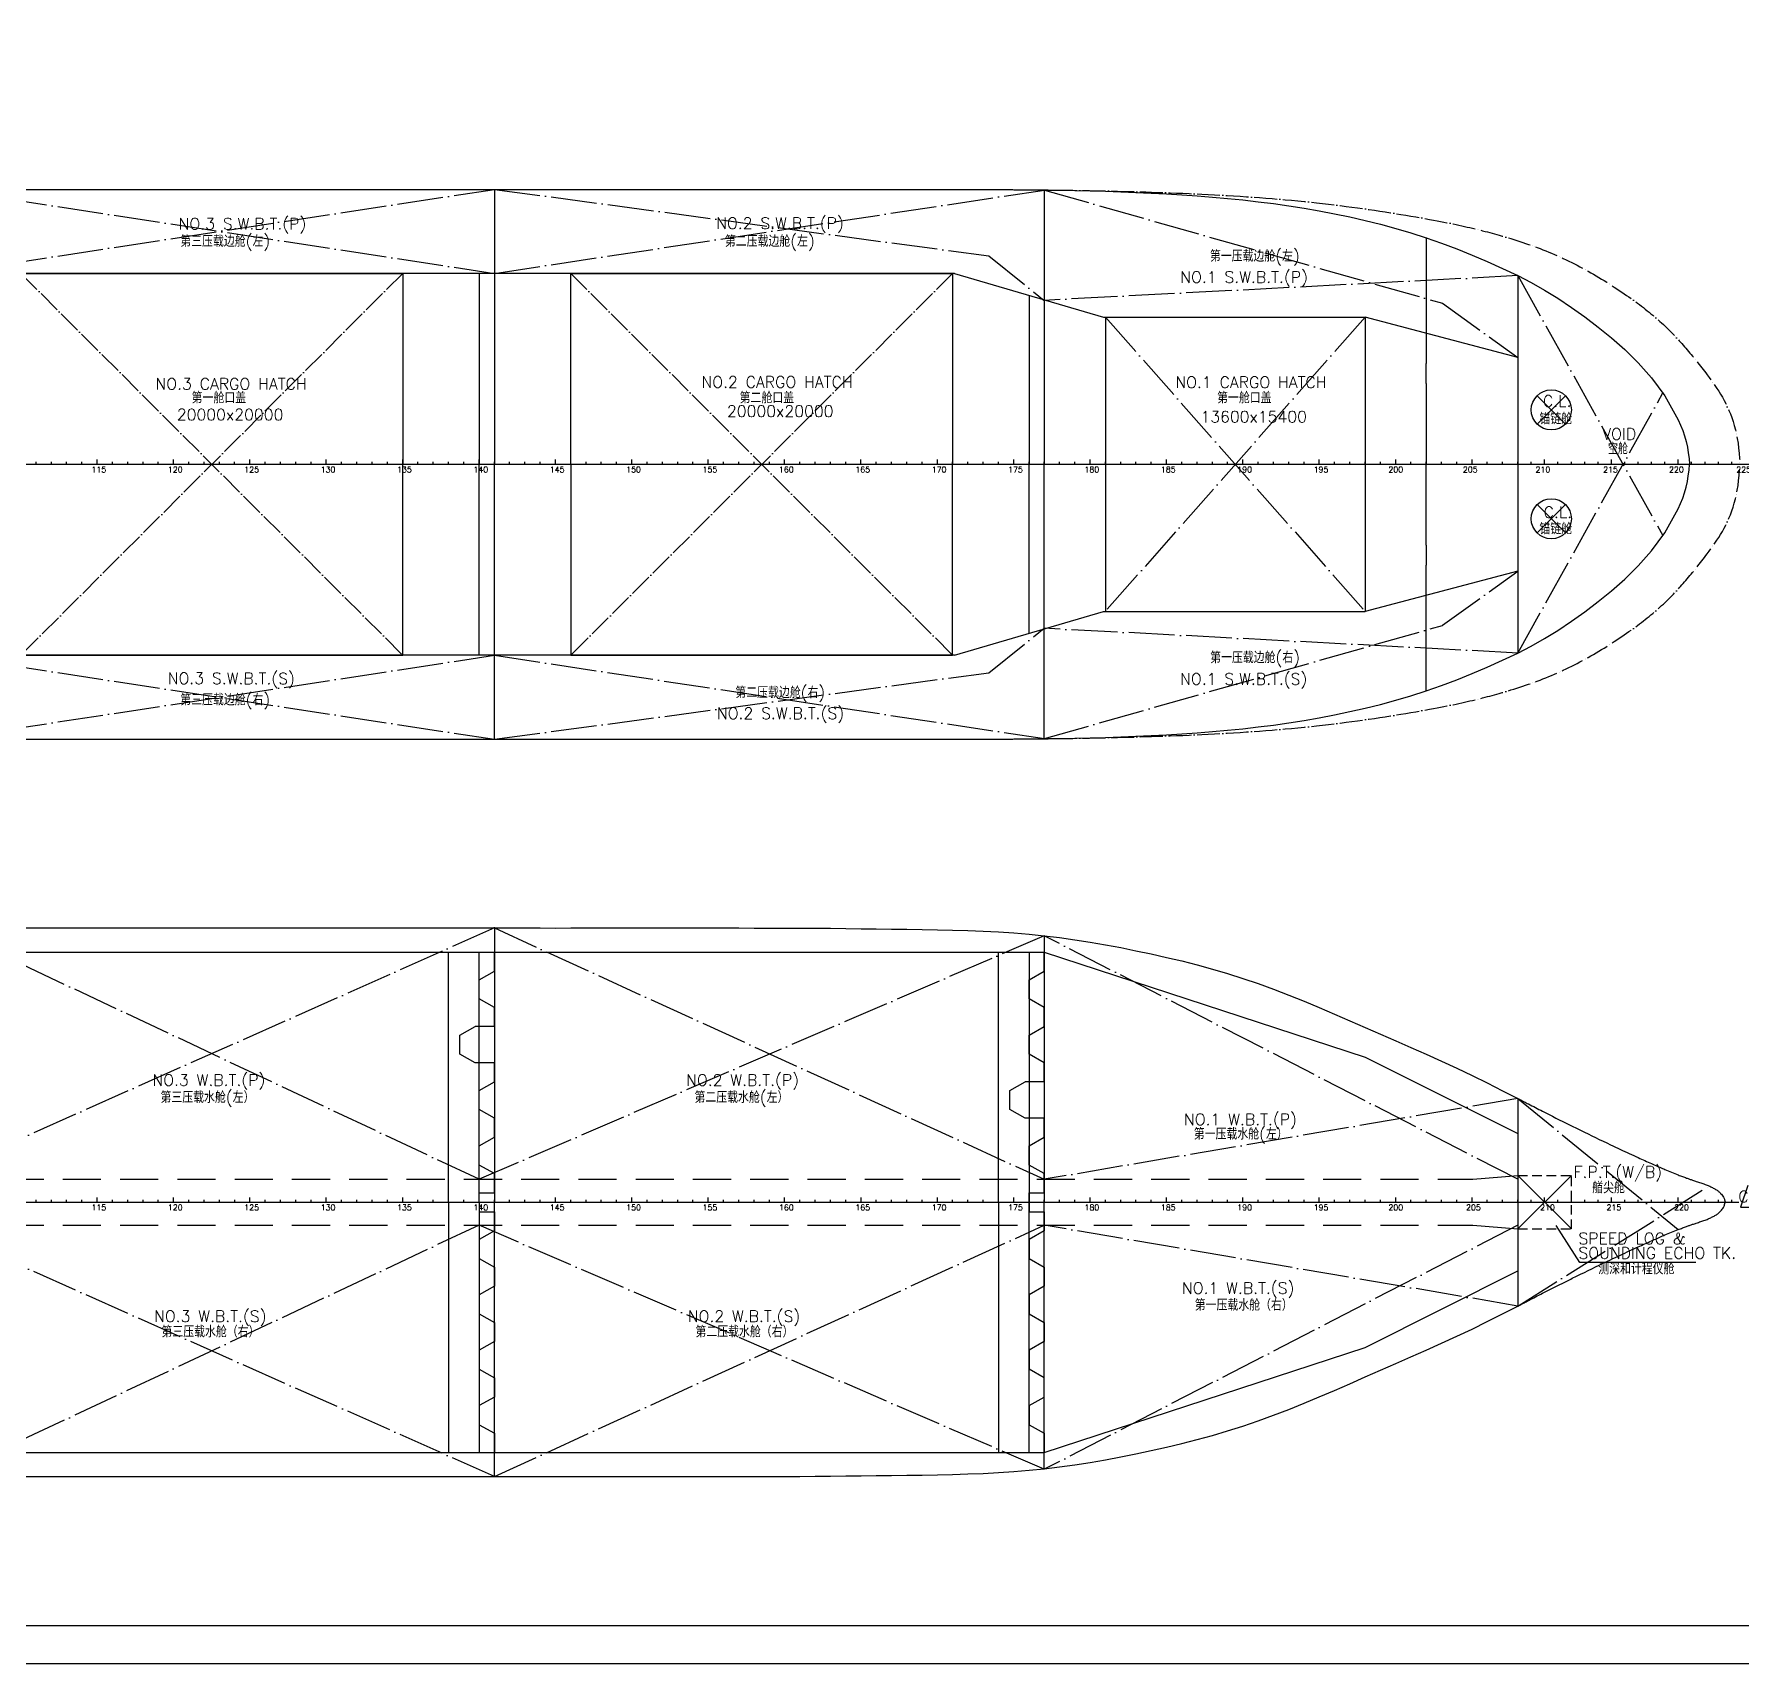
# Model space of a CAD drawing. Header units: millimetres. Extents: x 263396 to 554420, y 47344 to 219163.
# Drawn here: x 360736 to 450114, y 47344 to 132690 of the extents above; entities that cross this region are included whole.
import ezdxf

# ---------------------------------------------------------------- set-up
doc = ezdxf.new("R2010")
doc.units = ezdxf.units.MM
doc.header["$LTSCALE"] = 100
for name, pattern in [('ACAD_ISO02W100', [15, 12, -3]), ('ACAD_ISO04W100', [30, 24, -3, 0, -3]), ('ACAD_ISO10W100', [18, 12, -3, 0, -3]), ('DASHEDX2', [1.5, 1, -0.5])]:
    doc.linetypes.add(name, pattern=pattern)
doc.layers.add('112tank', color=6, linetype='ACAD_ISO10W100')
doc.styles.add('ROMANS', font='romans.shx', dxfattribs={"width": 0.75, "bigfont": 'hzdx.shx'})
doc.styles.get("Standard").update_dxf_attribs({"font": 'romand.shx', "width": 0.8, "bigfont": 'hzdx.shx'})

# ---------------------------------------------------------------- blocks, each defined once
blk = doc.blocks.new('nn')
at = {"color": 3, "linetype": 'ACAD_ISO02W100', "ltscale": 30}
for p, q in [((669987, -191942), (669987, -181942)), ((669987, -181942), (689987, -181942)), ((689987, -181942), (689987, -191942)), ((669987, -191942), (669987, -201942)), ((689987, -201942), (689987, -191942)), ((669987, -201942), (689987, -201942))]:
    blk.add_line(p, q, dxfattribs=at)
at = {"color": 1, "linetype": 'ACAD_ISO04W100', "ltscale": 0.5}
for p, q in [((669987, -181942), (689987, -201942)), ((689987, -181942), (669987, -201942))]:
    blk.add_line(p, q, dxfattribs=at)
blk = doc.blocks.new('biaochi')
at = {"color": 2, "linetype": 'Continuous'}
blk.add_line((369195, 176680), (550755, 176680), dxfattribs=at)
at = {"color": 2}
for p, q in [((460555, 176680), (460555, 176805)), ((461355, 176680), (461355, 176805)), ((462155, 176680), (462155, 176805)), ((462955, 176680), (462955, 176805)), ((463755, 176680), (463755, 176930)), ((463755, 176680), (463755, 176805)), ((464555, 176680), (464555, 176805)), ((465355, 176680), (465355, 176805)), ((466155, 176680), (466155, 176805)), ((466955, 176680), (466955, 176805)), ((467755, 176680), (467755, 176930)), ((467755, 176680), (467755, 176805)), ((468555, 176680), (468555, 176805)), ((469355, 176680), (469355, 176805)), ((470155, 176680), (470155, 176805)), ((470955, 176680), (470955, 176805)), ((471755, 176680), (471755, 176930)), ((471755, 176680), (471755, 176805)), ((472555, 176680), (472555, 176805)), ((473355, 176680), (473355, 176805)), ((474155, 176680), (474155, 176805)), ((474955, 176680), (474955, 176805)), ((475755, 176680), (475755, 176930)), ((475755, 176680), (475755, 176805)), ((476555, 176680), (476555, 176805)), ((477355, 176680), (477355, 176805)), ((478155, 176680), (478155, 176805)), ((478955, 176680), (478955, 176805)), ((479755, 176680), (479755, 176930)), ((479755, 176680), (479755, 176805)), ((480555, 176680), (480555, 176805)), ((481355, 176680), (481355, 176805)), ((482155, 176680), (482155, 176805)), ((482955, 176680), (482955, 176805)), ((483755, 176680), (483755, 176930)), ((483755, 176680), (483755, 176805)), ((484555, 176680), (484555, 176805)), ((485355, 176680), (485355, 176805)), ((486155, 176680), (486155, 176805)), ((486955, 176680), (486955, 176805)), ((487755, 176680), (487755, 176930)), ((487755, 176680), (487755, 176805)), ((488555, 176680), (488555, 176805)), ((489355, 176680), (489355, 176805)), ((490155, 176680), (490155, 176805)), ((490955, 176680), (490955, 176805)), ((491755, 176680), (491755, 176930)), ((491755, 176680), (491755, 176805)), ((492555, 176680), (492555, 176805)), ((493355, 176680), (493355, 176805)), ((494155, 176680), (494155, 176805)), ((494955, 176680), (494955, 176805)), ((495755, 176680), (495755, 176930)), ((495755, 176680), (495755, 176805)), ((496555, 176680), (496555, 176805)), ((497355, 176680), (497355, 176805)), ((498155, 176680), (498155, 176805)), ((498955, 176680), (498955, 176805)), ((499755, 176680), (499755, 176930)), ((499755, 176680), (499755, 176805)), ((500555, 176680), (500555, 176805)), ((501355, 176680), (501355, 176805)), ((502155, 176680), (502155, 176805)), ((502955, 176680), (502955, 176805)), ((503755, 176680), (503755, 176930)), ((503755, 176680), (503755, 176805)), ((504555, 176680), (504555, 176805)), ((505355, 176680), (505355, 176805)), ((506155, 176680), (506155, 176805)), ((506955, 176680), (506955, 176805)), ((507755, 176680), (507755, 176930)), ((507755, 176680), (507755, 176805)), ((508555, 176680), (508555, 176805)), ((509355, 176680), (509355, 176805)), ((510155, 176680), (510155, 176805)), ((510955, 176680), (510955, 176805)), ((511755, 176680), (511755, 176930)), ((511755, 176680), (511755, 176805)), ((512555, 176680), (512555, 176805)), ((513355, 176680), (513355, 176805)), ((514155, 176680), (514155, 176805)), ((514955, 176680), (514955, 176805)), ((515755, 176680), (515755, 176930)), ((515755, 176680), (515755, 176805)), ((516555, 176680), (516555, 176805)), ((517355, 176680), (517355, 176805)), ((518155, 176680), (518155, 176805)), ((518955, 176680), (518955, 176805)), ((519755, 176680), (519755, 176930)), ((519755, 176680), (519755, 176805)), ((520555, 176680), (520555, 176805)), ((521355, 176680), (521355, 176805)), ((522155, 176680), (522155, 176805)), ((522955, 176680), (522955, 176805)), ((523755, 176680), (523755, 176930)), ((523755, 176680), (523755, 176805)), ((524555, 176680), (524555, 176805)), ((525355, 176680), (525355, 176805)), ((526155, 176680), (526155, 176805)), ((526955, 176680), (526955, 176805)), ((527755, 176680), (527755, 176930)), ((527755, 176680), (527755, 176805)), ((528555, 176680), (528555, 176805)), ((529355, 176680), (529355, 176805)), ((530155, 176680), (530155, 176805)), ((530955, 176680), (530955, 176805)), ((531755, 176680), (531755, 176930)), ((532555, 176680), (532555, 176805)), ((533355, 176680), (533355, 176805)), ((534155, 176680), (534155, 176805)), ((534955, 176680), (534955, 176805)), ((535755, 176680), (535755, 176930)), ((536555, 176680), (536555, 176805)), ((537355, 176680), (537355, 176805)), ((538155, 176680), (538155, 176805)), ((538855, 176680), (538855, 176805)), ((539555, 176680), (539555, 176930)), ((540255, 176680), (540255, 176805)), ((540955, 176680), (540955, 176805)), ((541655, 176680), (541655, 176805)), ((542355, 176680), (542355, 176805)), ((543055, 176680), (543055, 176930)), ((543755, 176680), (543755, 176805)), ((544455, 176680), (544455, 176805)), ((545155, 176680), (545155, 176805)), ((545855, 176680), (545855, 176805)), ((546555, 176680), (546555, 176930)), ((547255, 176680), (547255, 176805)), ((547955, 176680), (547955, 176805)), ((548655, 176680), (548655, 176805)), ((549355, 176680), (549355, 176805))]:
    blk.add_line(p, q, dxfattribs=at)
for s, p in [('115', (463459, 176256)), ('120', (467459, 176256)), ('125', (471459, 176256)), ('130', (475459, 176256)), ('135', (479459, 176256)), ('140', (483459, 176256)), ('145', (487459, 176256)), ('150', (491459, 176256)), ('155', (495459, 176256)), ('160', (499459, 176256)), ('165', (503459, 176256)), ('170', (507459, 176256)), ('175', (511459, 176256)), ('180', (515459, 176256)), ('185', (519459, 176256)), ('190', (523459, 176256)), ('195', (527459, 176256)), ('200', (531376, 176256)), ('205', (535276, 176256)), ('210', (539080, 176256)), ('215', (542620, 176256)), ('220', (546071, 176256)), ('225', (549592, 176256))]:
    blk.add_text(s, height=300, dxfattribs=at).set_placement(p)
blk = doc.blocks.new('FDSA')
at = {"color": 2}
for p, q in [((2710210, 379769), (2709833, 378643)), ((2709833, 378643), (2710313, 378643))]:
    blk.add_line(p, q, dxfattribs=at)
blk.add_text('C', height=600, dxfattribs=at).set_placement((2709714, 378890))

msp = doc.modelspace()

# ---------------------------------------------------------------- linework, layer by layer
at = {"color": 8, "linetype": 'ACAD_ISO04W100'}
for p, q in [((356037.3, 120161.6), (384837.3, 124561.6)), ((356037.3, 124561.6), (384837.3, 120161.6)), ((384837.3, 124561.6), (410724.8, 121074.8)), ((384837.3, 120161.6), (413638.3, 124525.2)), ((413638.3, 124525.2), (434488.9, 118593.3)), ((410724.8, 121074.8), (413637.3, 118745.6)), ((438438.3, 120042.4), (413637.3, 118745.6)), ((438438.3, 120042.4), (446026.6, 106426.8)), ((434488.9, 118593.3), (438437.3, 115761.6)), ((416837.3, 117861.6), (430437.3, 102461.6)), ((430437.3, 117861.6), (416837.3, 102461.6)), ((438438.3, 100280.8), (446052.3, 113942.4)), ((434488.9, 101729.9), (438437.3, 104561.6)), ((410724.8, 99248.4), (413637.3, 101577.6)), ((438438.3, 100280.8), (413637.3, 101577.6)), ((413638.3, 95798), (434488.9, 101729.5)), ((356037.3, 95761.6), (384837.3, 100161.6)), ((356037.3, 100161.6), (384837.3, 95761.6)), ((384837.3, 100161.6), (413638.3, 95798)), ((384837.3, 95761.6), (410724.8, 99248.4)), ((384837.3, 85879.9), (355237.3, 72718.4)), ((384037.3, 72718.4), (356037.3, 85880.7)), ((384837.3, 85879.9), (413637.3, 72718.4)), ((413637.3, 85473.4), (384037.3, 72718.4)), ((438437.3, 72718.4), (413637.3, 85473.4)), ((438437.3, 76953.2), (413637.3, 72718.4)), ((438437.3, 76953.2), (446837.3, 70088.9)), ((438437.3, 66083.7), (448445.1, 72371.9)), ((384837.3, 57156.9), (355237.3, 70318.4)), ((384037.3, 70318.4), (356037.3, 57156.2)), ((413637.3, 57533.7), (384037.3, 70318.4)), ((384837.3, 57156.9), (413637.3, 70318.4)), ((438437.3, 70318.4), (413637.3, 57533.7)), ((438437.3, 66083.7), (413637.3, 70318.4))]:
    msp.add_line(p, q, dxfattribs=at)
at = {"color": 5, "ltscale": 20}
for p, q in [((384837.3, 124561.6), (384837.3, 110161.6)), ((413637.3, 124525.2), (413637.3, 110161.6)), ((408937.3, 120161.6), (302437.3, 120161.6)), ((384037.3, 120161.6), (384037.3, 110161.6)), ((408937.3, 120161.6), (416737.3, 117861.6)), ((438437.3, 120042.9), (438437.3, 100280.3)), ((412837.3, 118986.6), (412837.3, 110161.6)), ((438437.3, 115761.6), (430437.3, 117861.6)), ((384037.3, 100161.6), (384037.3, 110161.6)), ((384837.3, 95761.6), (384837.3, 110161.6)), ((412837.3, 101336.6), (412837.3, 110161.6)), ((413637.3, 95798), (413637.3, 110161.6)), ((438437.3, 104561.6), (430437.3, 102461.6)), ((408937.3, 100161.6), (302437.3, 100161.6))]:
    msp.add_line(p, q, dxfattribs=at)
at = {"color": 6}
for p, q in [((433637.3, 122031.3), (433637.3, 115441.9)), ((433637.3, 114395.7), (433637.3, 115441.9)), ((433637.3, 114395.7), (433637.3, 110161.6)), ((433637.3, 105927.5), (433637.3, 110161.6)), ((433637.3, 105927.5), (433637.3, 104881.3)), ((433637.3, 98291.9), (433637.3, 104881.3)), ((384837.3, 85879.9), (384837.3, 84618.4)), ((413637.3, 85473.4), (413637.3, 84618.4)), ((438437.3, 76953.2), (438437.3, 66083.7)), ((384837.3, 57180.9), (384837.3, 58480.9)), ((384837.3, 57156.9), (384837.3, 58418.4)), ((413637.3, 57533.7), (413637.3, 58418.4))]:
    msp.add_line(p, q, dxfattribs=at)
at = {"color": 5, "linetype": 'ACAD_ISO02W100', "ltscale": 20}
for p, q in [((416737.3, 117861.6), (430437.3, 117861.6)), ((408937.3, 100161.6), (416737.3, 102461.6)), ((416737.3, 102461.6), (430437.3, 102461.6)), ((436086, 72718.4), (438437.3, 72918.4)), ((436086, 70318.4), (438437.3, 70118.4))]:
    msp.add_line(p, q, dxfattribs=at)
at = {"color": 3, "linetype": 'ACAD_ISO02W100', "ltscale": 40}
for p, q in [((416837.3, 117861.6), (430437.3, 117861.6)), ((416837.3, 117861.6), (416837.3, 102461.6)), ((430437.3, 117861.6), (430437.3, 102461.6)), ((416837.3, 102461.6), (430437.3, 102461.6))]:
    msp.add_line(p, q, dxfattribs=at)
at = {"color": 1, "linetype": 'ACAD_ISO04W100', "ltscale": 35}
for p, q in [((439444.8, 113754.1), (440929.7, 112269.1)), ((440929.7, 113754.1), (439444.8, 112269.1)), ((439444.8, 108054.1), (440929.7, 106569.1)), ((440929.7, 108054.1), (439444.8, 106569.1))]:
    msp.add_line(p, q, dxfattribs=at)
at = {"color": 2}
for p, q in [((443337.3, 110161.6), (443337.3, 110411.6)), ((269477.3, 71518.4), (450004.9, 71518.4)), ((360837.3, 71518.4), (360837.3, 71643.4)), ((361637.3, 71518.4), (361637.3, 71643.4)), ((362437.3, 71518.4), (362437.3, 71643.4)), ((363237.3, 71518.4), (363237.3, 71643.4)), ((364037.3, 71518.4), (364037.3, 71768.4)), ((364037.3, 71518.4), (364037.3, 71643.4)), ((364837.3, 71518.4), (364837.3, 71643.4)), ((365637.3, 71518.4), (365637.3, 71643.4)), ((366437.3, 71518.4), (366437.3, 71643.4)), ((367237.3, 71518.4), (367237.3, 71643.4)), ((368037.3, 71518.4), (368037.3, 71768.4)), ((368037.3, 71518.4), (368037.3, 71643.4)), ((368837.3, 71518.4), (368837.3, 71643.4)), ((369637.3, 71518.4), (369637.3, 71643.4)), ((370437.3, 71518.4), (370437.3, 71643.4)), ((371237.3, 71518.4), (371237.3, 71643.4)), ((372037.3, 71518.4), (372037.3, 71768.4)), ((372037.3, 71518.4), (372037.3, 71643.4)), ((372837.3, 71518.4), (372837.3, 71643.4)), ((373637.3, 71518.4), (373637.3, 71643.4)), ((374437.3, 71518.4), (374437.3, 71643.4)), ((375237.3, 71518.4), (375237.3, 71643.4)), ((376037.3, 71518.4), (376037.3, 71768.4)), ((376037.3, 71518.4), (376037.3, 71643.4)), ((376837.3, 71518.4), (376837.3, 71643.4)), ((377637.3, 71518.4), (377637.3, 71643.4)), ((378437.3, 71518.4), (378437.3, 71643.4)), ((379237.3, 71518.4), (379237.3, 71643.4)), ((380037.3, 71518.4), (380037.3, 71768.4)), ((380037.3, 71518.4), (380037.3, 71643.4)), ((380837.3, 71518.4), (380837.3, 71643.4)), ((381637.3, 71518.4), (381637.3, 71643.4)), ((382437.3, 71518.4), (382437.3, 71643.4)), ((383237.3, 71518.4), (383237.3, 71643.4)), ((384037.3, 71518.4), (384037.3, 71768.4)), ((384037.3, 71580.9), (384037.3, 71705.9)), ((384037.3, 71518.4), (384037.3, 71643.4)), ((384837.3, 71518.4), (384837.3, 71643.4)), ((385637.3, 71518.4), (385637.3, 71643.4)), ((386437.3, 71518.4), (386437.3, 71643.4)), ((387237.3, 71518.4), (387237.3, 71643.4)), ((388037.3, 71518.4), (388037.3, 71768.4)), ((388037.3, 71518.4), (388037.3, 71643.4)), ((388837.3, 71518.4), (388837.3, 71643.4)), ((389637.3, 71518.4), (389637.3, 71643.4)), ((390437.3, 71518.4), (390437.3, 71643.4)), ((391237.3, 71518.4), (391237.3, 71643.4)), ((392037.3, 71518.4), (392037.3, 71768.4)), ((392037.3, 71518.4), (392037.3, 71643.4)), ((392837.3, 71518.4), (392837.3, 71643.4)), ((393637.3, 71518.4), (393637.3, 71643.4)), ((394437.3, 71518.4), (394437.3, 71643.4)), ((395237.3, 71518.4), (395237.3, 71643.4)), ((396037.3, 71518.4), (396037.3, 71768.4)), ((396037.3, 71518.4), (396037.3, 71643.4)), ((396837.3, 71518.4), (396837.3, 71643.4)), ((397637.3, 71518.4), (397637.3, 71643.4)), ((398437.3, 71518.4), (398437.3, 71643.4)), ((399237.3, 71518.4), (399237.3, 71643.4)), ((400037.3, 71518.4), (400037.3, 71768.4)), ((400037.3, 71518.4), (400037.3, 71643.4)), ((400837.3, 71518.4), (400837.3, 71643.4)), ((401637.3, 71518.4), (401637.3, 71643.4)), ((402437.3, 71518.4), (402437.3, 71643.4)), ((403237.3, 71518.4), (403237.3, 71643.4)), ((404037.3, 71518.4), (404037.3, 71768.4)), ((404037.3, 71518.4), (404037.3, 71643.4)), ((404837.3, 71518.4), (404837.3, 71643.4)), ((405637.3, 71518.4), (405637.3, 71643.4)), ((406437.3, 71518.4), (406437.3, 71643.4)), ((407237.3, 71518.4), (407237.3, 71643.4)), ((408037.3, 71518.4), (408037.3, 71768.4)), ((408037.3, 71518.4), (408037.3, 71643.4)), ((408837.3, 71518.4), (408837.3, 71643.4)), ((409637.3, 71518.4), (409637.3, 71643.4)), ((410437.3, 71518.4), (410437.3, 71643.4)), ((411237.3, 71518.4), (411237.3, 71643.4)), ((412037.3, 71518.4), (412037.3, 71768.4)), ((412037.3, 71518.4), (412037.3, 71643.4)), ((412837.3, 71580.9), (412837.3, 71705.9)), ((412837.3, 71518.4), (412837.3, 71643.4)), ((413637.3, 71518.4), (413637.3, 71643.4)), ((414437.3, 71518.4), (414437.3, 71643.4)), ((415237.3, 71518.4), (415237.3, 71643.4)), ((416037.3, 71518.4), (416037.3, 71768.4)), ((416037.3, 71518.4), (416037.3, 71643.4)), ((416837.3, 71518.4), (416837.3, 71643.4)), ((417637.3, 71518.4), (417637.3, 71643.4)), ((418437.3, 71518.4), (418437.3, 71643.4)), ((419237.3, 71518.4), (419237.3, 71643.4)), ((420037.3, 71518.4), (420037.3, 71768.4)), ((420037.3, 71518.4), (420037.3, 71643.4)), ((420837.3, 71518.4), (420837.3, 71643.4)), ((421637.3, 71518.4), (421637.3, 71643.4)), ((422437.3, 71518.4), (422437.3, 71643.4)), ((423237.3, 71518.4), (423237.3, 71643.4)), ((424037.3, 71518.4), (424037.3, 71768.4)), ((424037.3, 71518.4), (424037.3, 71643.4)), ((424837.3, 71518.4), (424837.3, 71643.4)), ((425637.3, 71518.4), (425637.3, 71643.4)), ((426437.3, 71518.4), (426437.3, 71643.4)), ((427237.3, 71518.4), (427237.3, 71643.4)), ((428037.3, 71518.4), (428037.3, 71768.4)), ((428037.3, 71518.4), (428037.3, 71643.4)), ((428837.3, 71518.4), (428837.3, 71643.4)), ((429637.3, 71518.4), (429637.3, 71643.4)), ((430437.3, 71518.4), (430437.3, 71643.4)), ((431237.3, 71518.4), (431237.3, 71643.4)), ((432037.3, 71518.4), (432037.3, 71768.4)), ((432837.3, 71518.4), (432837.3, 71643.4)), ((433637.3, 71518.4), (433637.3, 71643.4)), ((434437.3, 71518.4), (434437.3, 71643.4)), ((435237.3, 71518.4), (435237.3, 71643.4)), ((436037.3, 71518.4), (436037.3, 71768.4)), ((436837.3, 71518.4), (436837.3, 71643.4)), ((437637.3, 71518.4), (437637.3, 71643.4)), ((438437.3, 71518.4), (438437.3, 71643.4)), ((439137.3, 71518.4), (439137.3, 71643.4)), ((439837.3, 71518.4), (439837.3, 71768.4)), ((440537.3, 71518.4), (440537.3, 71643.4)), ((441237.3, 71518.4), (441237.3, 71643.4)), ((441937.3, 71518.4), (441937.3, 71643.4)), ((442637.3, 71518.4), (442637.3, 71643.4)), ((443337.3, 71518.4), (443337.3, 71768.4)), ((444037.3, 71518.4), (444037.3, 71643.4)), ((444737.3, 71518.4), (444737.3, 71643.4)), ((445437.3, 71518.4), (445437.3, 71643.4)), ((446137.3, 71518.4), (446137.3, 71643.4)), ((446837.3, 71518.4), (446837.3, 71768.4)), ((447537.3, 71518.4), (447537.3, 71643.4)), ((448237.3, 71518.4), (448237.3, 71643.4)), ((448937.3, 71518.4), (448937.3, 71643.4)), ((449637.3, 71518.4), (449637.3, 71643.4))]:
    msp.add_line(p, q, dxfattribs=at)
at = {"color": 1, "linetype": 'ACAD_ISO04W100', "ltscale": 100}
for p, q in [((384837.3, 85879.9), (384837.3, 85917.7)), ((384837.3, 57156.9), (384837.3, 57119.2))]:
    msp.add_line(p, q, dxfattribs=at)
at = {"color": 4}
for p, q in [((329637.3, 84618.4), (413637.3, 84618.4)), ((382437.3, 71518.4), (382437.3, 84618.4)), ((384037.3, 71518.4), (384037.3, 84618.4)), ((384837.3, 84618.4), (384837.3, 71518.4)), ((411237.3, 71518.4), (411237.3, 84618.4)), ((412837.3, 84618.4), (412837.3, 71518.4)), ((413637.3, 84618.4), (430437.3, 79118.4)), ((413637.3, 84618.4), (413637.3, 71518.4)), ((430437.9, 79118.4), (438437.3, 75118.4)), ((382437.3, 71518.4), (382437.3, 58418.4)), ((384037.3, 71518.4), (384037.3, 58418.4)), ((384837.3, 58418.4), (384837.3, 71518.4)), ((411237.3, 71518.4), (411237.3, 58418.4)), ((412837.3, 58418.4), (412837.3, 71518.4)), ((413637.3, 58418.4), (413637.3, 71518.4)), ((430437.9, 63918.4), (438437.3, 67918.4)), ((413637.3, 58418.4), (430437.3, 63918.4)), ((329637.3, 58418.4), (413637.3, 58418.4))]:
    msp.add_line(p, q, dxfattribs=at)
at = {"color": 6, "ltscale": 3}
for p, q in [((384837.3, 83618.4), (384837.3, 84618.4)), ((413637.3, 83618.4), (413637.3, 84618.4)), ((384037.3, 83168.4), (384837.3, 83618.4)), ((384037.3, 82168.4), (384037.3, 83168.4)), ((412837.3, 83168.4), (413637.3, 83618.4)), ((412837.3, 82168.4), (412837.3, 83168.4)), ((384837.3, 81718.4), (384037.3, 82168.4)), ((384837.3, 80718.4), (384837.3, 81718.4)), ((413637.3, 81718.4), (412837.3, 82168.4)), ((413637.3, 80718.4), (413637.3, 81718.4)), ((383037.3, 80268.4), (383837.3, 80718.4)), ((384837.3, 80718.4), (383837.3, 80718.4)), ((412837.3, 80268.4), (413637.3, 80718.4)), ((383037.3, 79268.4), (383037.3, 80268.4)), ((412837.3, 79268.4), (412837.3, 80268.4)), ((383837.3, 78818.4), (383037.3, 79268.4)), ((384837.3, 78818.4), (383837.3, 78818.4)), ((384837.3, 77818.4), (384837.3, 78818.4)), ((413637.3, 78818.4), (412837.3, 79268.4)), ((413637.3, 77818.4), (413637.3, 78818.4)), ((384037.3, 77368.4), (384837.3, 77818.4)), ((411837.3, 77368.4), (412637.3, 77818.4)), ((413637.3, 77818.4), (412637.3, 77818.4)), ((384037.3, 76368.4), (384037.3, 77368.4)), ((411837.3, 76368.4), (411837.3, 77368.4)), ((384837.3, 75918.4), (384037.3, 76368.4)), ((412637.3, 75918.4), (411837.3, 76368.4)), ((384837.3, 74918.4), (384837.3, 75918.4)), ((413637.3, 75918.4), (412637.3, 75918.4)), ((413637.3, 74918.4), (413637.3, 75918.4)), ((384037.3, 74468.4), (384837.3, 74918.4)), ((384037.3, 73468.4), (384037.3, 74468.4)), ((412837.3, 74468.4), (413637.3, 74918.4)), ((412837.3, 73468.4), (412837.3, 74468.4)), ((384837.3, 73018.4), (384037.3, 73468.4)), ((413637.3, 73018.4), (412837.3, 73468.4)), ((384837.3, 72018.4), (384837.3, 73018.4)), ((413637.3, 72018.4), (413637.3, 73018.4)), ((384037.3, 71518.4), (384037.3, 72018.4)), ((384037.3, 72018.4), (384837.3, 72018.4)), ((384037.3, 71518.4), (384037.3, 71018.4)), ((412837.3, 71518.4), (412837.3, 72018.4)), ((412837.3, 72018.4), (413637.3, 72018.4)), ((412837.3, 71518.4), (412837.3, 71018.4)), ((384037.3, 71018.4), (384837.3, 71018.4)), ((384837.3, 71018.4), (384837.3, 70018.4)), ((412837.3, 71018.4), (413637.3, 71018.4)), ((413637.3, 71018.4), (413637.3, 70018.4)), ((384837.3, 70018.4), (384037.3, 69568.4)), ((413637.3, 70018.4), (412837.3, 69568.4)), ((384037.3, 69568.4), (384037.3, 68568.4)), ((412837.3, 69568.4), (412837.3, 68568.4)), ((384037.3, 68568.4), (384837.3, 68118.4)), ((384837.3, 68118.4), (384837.3, 67118.4)), ((412837.3, 68568.4), (413637.3, 68118.4)), ((413637.3, 68118.4), (413637.3, 67118.4)), ((384837.3, 67118.4), (384037.3, 66668.4)), ((413637.3, 67118.4), (412837.3, 66668.4)), ((384037.3, 66668.4), (384037.3, 65668.4)), ((412837.3, 66668.4), (412837.3, 65668.4)), ((384037.3, 65668.4), (384837.3, 65218.4)), ((412837.3, 65668.4), (413637.3, 65218.4)), ((384837.3, 65218.4), (384837.3, 64218.4)), ((413637.3, 65218.4), (413637.3, 64218.4)), ((384837.3, 64218.4), (384037.3, 63768.4)), ((384037.3, 63768.4), (384037.3, 62768.4)), ((413637.3, 64218.4), (412837.3, 63768.4)), ((412837.3, 63768.4), (412837.3, 62768.4)), ((384037.3, 62768.4), (384837.3, 62318.4)), ((413637.3, 62318.4), (412837.3, 62768.4)), ((384837.3, 62318.4), (384837.3, 61318.4)), ((413637.3, 61318.4), (413637.3, 62318.4)), ((384837.3, 61318.4), (384037.3, 60868.4)), ((384037.3, 60868.4), (384037.3, 59868.4)), ((412837.3, 60868.4), (413637.3, 61318.4)), ((412837.3, 60868.4), (412837.3, 59868.4)), ((384037.3, 59868.4), (384837.3, 59418.4)), ((384837.3, 59418.4), (384837.3, 58418.4)), ((412837.3, 59868.4), (413637.3, 59418.4)), ((413637.3, 59418.4), (413637.3, 58418.4))]:
    msp.add_line(p, q, dxfattribs=at)
at = {"color": 5, "linetype": 'DASHEDX2', "ltscale": 20}
for p, q in [((299237.3, 72718.4), (436086, 72718.4)), ((299237.3, 70318.4), (436086, 70318.4))]:
    msp.add_line(p, q, dxfattribs=at)
at = {"color": 5, "linetype": 'DASHEDX2', "ltscale": 5}
for p, q in [((438437.3, 72918.4), (441237.3, 72918.4)), ((441237.3, 70118.4), (441237.3, 72918.4)), ((438437.3, 70118.4), (441237.3, 70118.4))]:
    msp.add_line(p, q, dxfattribs=at)
at = {"color": 9, "linetype": 'ACAD_ISO04W100', "ltscale": 50}
for p, q in [((438437.3, 72918.4), (441237.3, 70118.4)), ((438437.3, 70118.4), (441237.3, 72918.4))]:
    msp.add_line(p, q, dxfattribs=at)
at = {"color": 7}
for p, q in [((441674.9, 68370.9), (440443.4, 70306.1)), ((447759, 68370.9), (441674.9, 68370.9))]:
    msp.add_line(p, q, dxfattribs=at)
msp.add_lwpolyline([(263396.3, 166144.1), (554419.6, 166144.1), (554419.6, 47344.1), (263396.3, 47344.1)], close=True, dxfattribs=at)
at = {"color": 6}
msp.add_lwpolyline([(268396.3, 164144.1), (552419.6, 164144.1), (552419.6, 49344.1), (268396.3, 49344.1)], close=True, dxfattribs=at)
for points in [[(314437.3, 124561.6), (407237.3, 124560.6), (408037.3, 124560.6), (408837.3, 124558.6), (409637.3, 124556.6), (410437.3, 124552.6), (411237.3, 124548.6), (412037.3, 124542.2), (412837.3, 124534.6), (413637.3, 124525.2), (414437.3, 124513.2), (415237.3, 124498.8), (416037.3, 124479.4), (416837.3, 124459), (417637.3, 124431.2), (418437.3, 124401.4), (419237.3, 124364.2), (420037.3, 124323.6), (420837.3, 124274.6), (421637.3, 124219.4), (422437.3, 124158), (423237.3, 124084.2), (424037.3, 124006.4), (424837.3, 123914.8), (425637.3, 123815.6), (426437.3, 123701.8), (427237.3, 123575.4), (428037.3, 123436.2), (428837.3, 123281.6), (429637.3, 123114.2), (430437.3, 122930.8), (431237.3, 122733), (432037.3, 122519.6), (432837.3, 122285.6), (433637.3, 122031), (434437.3, 121751.4), (435237.3, 121447.2), (436037.3, 121118), (436837.3, 120779.8), (437637.3, 120422.2), (438437.3, 120042.4), (439137.3, 119682.8), (439837.3, 119284.4), (440537.3, 118855.4), (441237.3, 118380.4), (441937.3, 117879), (442637.3, 117344.4), (443337.3, 116783.2), (444037.3, 116172.6), (444737.3, 115485), (445437.3, 114689.2), (446137.3, 113745.8), (446837.3, 112497, -0.1003534), (447419.5, 110161.6)], [(314437.3, 95761.6), (407237.3, 95762.6), (408037.3, 95762.6), (408837.3, 95764.6), (409637.3, 95766.6), (410437.3, 95770.6), (411237.3, 95774.6), (412037.3, 95781), (412837.3, 95788.6), (413637.3, 95798), (414437.3, 95810), (415237.3, 95824.4), (416037.3, 95843.8), (416837.3, 95864.2), (417637.3, 95892), (418437.3, 95921.8), (419237.3, 95959), (420037.3, 95999.6), (420837.3, 96048.6), (421637.3, 96103.8), (422437.3, 96165.2), (423237.3, 96239), (424037.3, 96316.8), (424837.3, 96408.4), (425637.3, 96507.6), (426437.3, 96621.4), (427237.3, 96747.8), (428037.3, 96887), (428837.3, 97041.6), (429637.3, 97209), (430437.3, 97392.4), (431237.3, 97590.2), (432037.3, 97803.6), (432837.3, 98037.6), (433637.3, 98292.2), (434437.3, 98571.8), (435237.3, 98876), (436037.3, 99205.2), (436837.3, 99543.4), (437637.3, 99901), (438437.3, 100280.8), (439137.3, 100640.4), (439837.3, 101038.8), (440537.3, 101467.8), (441237.3, 101942.8), (441937.3, 102444.2), (442637.3, 102978.8), (443337.3, 103540), (444037.3, 104150.6), (444737.3, 104838.2), (445437.3, 105634), (446137.3, 106577.4), (446837.3, 107826.2, 0.1003534), (447419.5, 110161.6)], [(438437.3, 76953.2, -0.0000641), (438534.7, 76902.4, -0.0001438), (438760.9, 76784.6, 0.0003704), (438987.3, 76666.9, 0.001487), (439727, 76285.8, 0.002901), (441137.3, 75574.7, 0.0012422), (441722.3, 75285.8, 0.0034572), (443287.3, 74531.1, 0.001186), (443808.3, 74285.8, 0.0010757), (444271.9, 74070.1, 0.001209), (444737.3, 73856.2, 0.0009589), (445086.7, 73697.4, 0.0010683), (445437.3, 73539.8, 0.0012102), (445725.2, 73411.9, 0.002437), (446014.9, 73285.8, 0.0011181), (446137.3, 73233.5, 0.0032744), (446485.1, 73088.6, 0.004128), (446837.3, 72948, 0.0028017), (447051.8, 72865.7, 0.0035424), (447268.6, 72785.8, 0.0026787), (447427.3, 72729.5, 0.0025789), (447587.3, 72674.6, 0.0012879), (447684.4, 72642.1, 0.0003292), (447781.7, 72609.9, -0.0014675), (448014.7, 72532.2, -0.0072096), (448237.3, 72453.6, -0.0105432), (448445.1, 72371.9, -0.0188727), (448631, 72285.8, -0.0221395), (448793.6, 72193.6, -0.0314907), (448937.3, 72090.4, -0.0320769), (449051.5, 71984, -0.0609516), (449197.5, 71785.8, -0.0386161), (449263.6, 71643.8, -0.0251803), (449298, 71535.8, -0.0040138), (449302.4, 71518.4, -0.0246902)], [(438437.3, 66083.7, 0.0000641), (438534.7, 66134.5, 0.0001438), (438760.9, 66252.3, -0.0003704), (438987.3, 66370, -0.001487), (439727, 66751.1, -0.002901), (441137.3, 67462.2, -0.0012422), (441722.3, 67751.1, -0.0034572), (443287.3, 68505.8, -0.001186), (443808.3, 68751.1, -0.0010757), (444271.9, 68966.8, -0.001209), (444737.3, 69180.7, -0.0009589), (445086.7, 69339.5, -0.0010683), (445437.3, 69497.1, -0.0012102), (445725.2, 69625, -0.002437), (446014.9, 69751.1, -0.0011181), (446137.3, 69803.4, -0.0032744), (446485.1, 69948.3, -0.004128), (446837.3, 70088.9, -0.0028017), (447051.8, 70171.2, -0.0035424), (447268.6, 70251.1, -0.0026787), (447427.3, 70307.4, -0.0025789), (447587.3, 70362.3, -0.0012879), (447684.4, 70394.7, -0.0003292), (447781.7, 70427, 0.0014675), (448014.7, 70504.7, 0.0072096), (448237.3, 70583.3, 0.0105432), (448445.1, 70665, 0.0188727), (448631, 70751.1, 0.0221395), (448793.6, 70843.3, 0.0314907), (448937.3, 70946.5, 0.0320769), (449051.5, 71052.9, 0.0609516), (449197.5, 71251.1, 0.0386161), (449263.6, 71393.1, 0.0251803), (449298, 71501.1, 0.0040138), (449302.4, 71518.4, 0.0246902)]]:
    msp.add_lwpolyline(points, format="xyb", dxfattribs=at)
at = {"color": 1, "linetype": 'ACAD_ISO04W100', "ltscale": 0.5, "flags": 128}
for points in [[(408140.5, 124560.3), (408434.6, 124559.9), (408737.8, 124559.4), (408737.8, 124559.4), (409041, 124558.8), (409341.5, 124558.1), (409639.8, 124557.3), (409639.8, 124557.3), (409938.2, 124556.4), (410234.5, 124555.3), (410529.3, 124554.1), (410529.3, 124554.1), (410824.2, 124552.8), (411117.7, 124551.4), (411410.5, 124549.7), (411410.5, 124549.7), (411703.3, 124548), (411995.4, 124546), (412287.5, 124543.8), (412287.5, 124543.8), (412571.3, 124541.6), (412855, 124539.2), (413139.1, 124536.4), (413139.1, 124536.4), (413423.2, 124533.7), (413707.6, 124530.6), (413992.7, 124527.2), (413992.7, 124527.2), (414277.7, 124523.8), (414563.4, 124520), (414849.9, 124515.7), (414849.9, 124515.7), (415136.5, 124511.5), (415424.1, 124506.8), (415712.8, 124501.7), (415712.8, 124501.7), (416001.6, 124496.5), (416291.6, 124490.9), (416583.1, 124484.8), (416583.1, 124484.8), (416874.7, 124478.6), (417167.8, 124471.9), (417462.7, 124464.6), (417462.7, 124464.6), (417757.7, 124457.3), (418054.5, 124449.5), (418353.4, 124440.9), (418353.4, 124440.9), (418652.4, 124432.4), (418953.6, 124423.2), (419257.2, 124413.4), (419257.2, 124413.4), (419578.6, 124402.9), (419902.9, 124391.7), (420229.4, 124379.5), (420229.4, 124379.5), (420555.9, 124367.3), (420884.7, 124354.1), (421215.3, 124339.9), (421215.3, 124339.9), (421545.9, 124325.6), (421878.3, 124310.1), (422212, 124293.4), (422212, 124293.4), (422545.7, 124276.7), (422880.7, 124258.7), (423216.6, 124239.1), (423216.6, 124239.1), (423552.5, 124219.6), (423889.1, 124198.6), (424226.1, 124176), (424226.1, 124176), (424563.2, 124153.3), (424900.5, 124129), (425237.7, 124102.9), (425237.7, 124102.9), (425574.9, 124076.7), (425912, 124048.7), (426248.4, 124018.8), (426248.4, 124018.8), (426584.8, 123988.8), (426920.6, 123956.8), (427255.3, 123922.7), (427255.3, 123922.7), (427571.4, 123890.4), (427886.5, 123856.2), (428199.3, 123820.4), (428199.3, 123820.4), (428512.2, 123784.6), (428822.8, 123747.2), (429130, 123708.5), (429130, 123708.5), (429437.3, 123669.8), (429741, 123629.9), (430040.2, 123589), (430040.2, 123589), (430339.3, 123548.2), (430633.7, 123506.4), (430922.3, 123464), (430922.3, 123464), (431210.9, 123421.7), (431493.6, 123378.7), (431769.3, 123335.6), (431769.3, 123335.6), (432044.9, 123292.4), (432313.4, 123248.9), (432573.6, 123205.6), (432573.6, 123205.6), (432833.9, 123162.3), (433085.8, 123119.1), (433328.1, 123076.3), (433328.1, 123076.3), (433570.5, 123033.5), (433803.4, 122991.1), (434025.5, 122949.6), (434025.5, 122949.6), (434208.4, 122915.3), (434384, 122881.6), (434553.2, 122848.3), (434553.2, 122848.3), (434722.4, 122815), (434885.1, 122782.1), (435042.3, 122749.5), (435042.3, 122749.5), (435199.5, 122716.8), (435351.1, 122684.4), (435497.9, 122652.1), (435497.9, 122652.1), (435644.8, 122619.9), (435787, 122587.7), (435925.3, 122555.6), (435925.3, 122555.6), (436063.6, 122523.4), (436198.1, 122491.3), (436329.5, 122459), (436329.5, 122459), (436460.9, 122426.7), (436589.4, 122394.3), (436715.7, 122361.5), (436715.7, 122361.5), (436842, 122328.8), (436966.1, 122295.8), (437089, 122262.4), (437089, 122262.4), (437211.9, 122229), (437333.5, 122195.2), (437454.6, 122160.9), (437454.6, 122160.9), (437610.4, 122116.7), (437765.5, 122071.6), (437919.9, 122025.4), (437919.9, 122025.4), (438074.4, 121979.2), (438228.2, 121931.8), (438381.6, 121883.1), (438381.6, 121883.1), (438535, 121834.3), (438687.9, 121784.2), (438840.4, 121732.4), (438840.4, 121732.4), (438992.9, 121680.7), (439145.1, 121627.3), (439297, 121572), (439297, 121572), (439448.8, 121516.7), (439600.5, 121459.6), (439751.9, 121400.3), (439751.9, 121400.3), (439903.4, 121341), (440054.7, 121279.6), (440206, 121215.8), (440206, 121215.8), (440357.2, 121152.1), (440508.5, 121085.9), (440659.8, 121017.2), (440659.8, 121017.2), (440811.1, 120948.5), (440962.5, 120877.1), (441114, 120802.9), (441114, 120802.9), (441257.1, 120732.8), (441400.4, 120660.2), (441543.5, 120585.4), (441543.5, 120585.4), (441686.5, 120510.7), (441829.3, 120433.8), (441971.4, 120355.1), (441971.4, 120355.1), (442113.5, 120276.5), (442255, 120196.1), (442395.3, 120114.4), (442395.3, 120114.4), (442535.6, 120032.7), (442674.9, 119949.7), (442812.6, 119865.7), (442812.6, 119865.7), (442950.4, 119781.8), (443086.6, 119696.9), (443220.9, 119611.5), (443220.9, 119611.5), (443355.2, 119526.1), (443487.6, 119440.2), (443617.6, 119354.2), (443617.6, 119354.2), (443747.7, 119268.1), (443875.4, 119182), (444000.3, 119096.2), (444000.3, 119096.2), (444125.2, 119010.3), (444247.4, 118924.8), (444366.3, 118840), (444366.3, 118840), (444478.3, 118760.1), (444587.5, 118680.9), (444694.1, 118601.9), (444694.1, 118601.9), (444800.8, 118523), (444905, 118444.3), (445006.9, 118365.6), (445006.9, 118365.6), (445108.9, 118286.8), (445208.7, 118208), (445306.7, 118128.8), (445306.7, 118128.8), (445404.6, 118049.5), (445500.7, 117969.9), (445595.2, 117889.5), (445595.2, 117889.5), (445689.7, 117809), (445782.7, 117727.9), (445874.5, 117645.6), (445874.5, 117645.6), (445966.3, 117563.3), (446056.8, 117479.8), (446146.5, 117395), (446146.5, 117395), (446236.1, 117310.1), (446324.8, 117223.8), (446413, 117135.6), (446413, 117135.6), (446501.1, 117047.5), (446588.7, 116957.5), (446676, 116865.4), (446676, 116865.4), (446746.9, 116790.6), (446817.7, 116714.4), (446888.2, 116636.8), (446888.2, 116636.8), (446958.8, 116559.2), (447029.2, 116480.4), (447099.4, 116400.3), (447099.4, 116400.3), (447169.6, 116320.3), (447239.6, 116239), (447309.4, 116156.7), (447309.4, 116156.7), (447379.3, 116074.3), (447448.9, 115990.9), (447518.3, 115906.5), (447518.3, 115906.5), (447587.8, 115822.1), (447657, 115736.8), (447726.1, 115650.6), (447726.1, 115650.6), (447795.1, 115564.4), (447864, 115477.3), (447932.6, 115389.5), (447932.6, 115389.5), (448001.3, 115301.7), (448069.7, 115213.2), (448138, 115124), (448138, 115124), (448206.2, 115034.8), (448274.2, 114945), (448342.1, 114854.7), (448342.1, 114854.7), (448446.8, 114715.2), (448551, 114574.6), (448653.4, 114430.5), (448653.4, 114430.5), (448755.8, 114286.4), (448856.2, 114138.9), (448953.5, 113985.8), (448953.5, 113985.8), (449050.8, 113832.8), (449144.8, 113674.2), (449234.2, 113507.9), (449234.2, 113507.9), (449323.6, 113341.5), (449408.5, 113167.4), (449487.3, 112983.5), (449487.3, 112983.5), (449566.2, 112799.5), (449639.1, 112605.6), (449704.6, 112399.7), (449704.6, 112399.7), (449770.2, 112193.7), (449828.4, 111975.7), (449878, 111743.4), (449878, 111743.4), (449927.5, 111511.2), (449968.4, 111264.7), (449999.2, 111001.7), (449999.2, 111001.7), (450030, 110738.8), (450050.7, 110459.5), (450060, 110161.6)], [(408140.5, 95762.9), (408434.6, 95763.3), (408737.8, 95763.8), (408737.8, 95763.8), (409041, 95764.4), (409341.5, 95765.1), (409639.8, 95765.9), (409639.8, 95765.9), (409938.2, 95766.8), (410234.5, 95767.9), (410529.3, 95769.1), (410529.3, 95769.1), (410824.2, 95770.4), (411117.7, 95771.8), (411410.5, 95773.5), (411410.5, 95773.5), (411703.3, 95775.2), (411995.4, 95777.2), (412287.5, 95779.4), (412287.5, 95779.4), (412571.3, 95781.6), (412855, 95784), (413139.1, 95786.8), (413139.1, 95786.8), (413423.2, 95789.5), (413707.6, 95792.6), (413992.7, 95796), (413992.7, 95796), (414277.7, 95799.4), (414563.4, 95803.2), (414849.9, 95807.5), (414849.9, 95807.5), (415136.5, 95811.7), (415424.1, 95816.4), (415712.8, 95821.5), (415712.8, 95821.5), (416001.6, 95826.6), (416291.6, 95832.3), (416583.1, 95838.4), (416583.1, 95838.4), (416874.7, 95844.6), (417167.8, 95851.3), (417462.7, 95858.6), (417462.7, 95858.6), (417757.7, 95865.9), (418054.5, 95873.7), (418353.4, 95882.3), (418353.4, 95882.3), (418652.4, 95890.8), (418953.6, 95900), (419257.2, 95909.8), (419257.2, 95909.8), (419578.6, 95920.3), (419902.9, 95931.5), (420229.4, 95943.7), (420229.4, 95943.7), (420555.9, 95955.9), (420884.7, 95969.1), (421215.3, 95983.3), (421215.3, 95983.3), (421545.9, 95997.6), (421878.3, 96013), (422212, 96029.8), (422212, 96029.8), (422545.7, 96046.5), (422880.7, 96064.5), (423216.6, 96084.1), (423216.6, 96084.1), (423552.5, 96103.6), (423889.1, 96124.6), (424226.1, 96147.2), (424226.1, 96147.2), (424563.2, 96169.9), (424900.5, 96194.2), (425237.7, 96220.3), (425237.7, 96220.3), (425574.9, 96246.5), (425912, 96274.4), (426248.4, 96304.4), (426248.4, 96304.4), (426584.8, 96334.4), (426920.6, 96366.4), (427255.3, 96400.5), (427255.3, 96400.5), (427571.4, 96432.8), (427886.5, 96467), (428199.3, 96502.8), (428199.3, 96502.8), (428512.2, 96538.6), (428822.8, 96576), (429130, 96614.7), (429130, 96614.7), (429437.3, 96653.4), (429741, 96693.3), (430040.2, 96734.2), (430040.2, 96734.2), (430339.3, 96775), (430633.7, 96816.8), (430922.3, 96859.2), (430922.3, 96859.2), (431210.9, 96901.5), (431493.6, 96944.5), (431769.3, 96987.6), (431769.3, 96987.6), (432044.9, 97030.8), (432313.4, 97074.2), (432573.6, 97117.6), (432573.6, 97117.6), (432833.9, 97160.9), (433085.8, 97204.1), (433328.1, 97246.9), (433328.1, 97246.9), (433570.5, 97289.7), (433803.4, 97332), (434025.5, 97373.6), (434025.5, 97373.6), (434208.4, 97407.8), (434384, 97441.5), (434553.2, 97474.9), (434553.2, 97474.9), (434722.4, 97508.2), (434885.1, 97541.1), (435042.3, 97573.7), (435042.3, 97573.7), (435199.5, 97606.4), (435351.1, 97638.8), (435497.9, 97671), (435497.9, 97671), (435644.8, 97703.3), (435787, 97735.5), (435925.3, 97767.6), (435925.3, 97767.6), (436063.6, 97799.7), (436198.1, 97831.9), (436329.5, 97864.2), (436329.5, 97864.2), (436460.9, 97896.5), (436589.4, 97928.9), (436715.7, 97961.7), (436715.7, 97961.7), (436842, 97994.4), (436966.1, 98027.4), (437089, 98060.8), (437089, 98060.8), (437211.9, 98094.2), (437333.5, 98128), (437454.6, 98162.3), (437454.6, 98162.3), (437610.4, 98206.5), (437765.5, 98251.6), (437919.9, 98297.8), (437919.9, 98297.8), (438074.4, 98344), (438228.2, 98391.4), (438381.6, 98440.1), (438381.6, 98440.1), (438535, 98488.9), (438687.9, 98539), (438840.4, 98590.8), (438840.4, 98590.8), (438992.9, 98642.5), (439145.1, 98695.9), (439297, 98751.2), (439297, 98751.2), (439448.8, 98806.5), (439600.5, 98863.6), (439751.9, 98922.9), (439751.9, 98922.9), (439903.4, 98982.2), (440054.7, 99043.6), (440206, 99107.3), (440206, 99107.3), (440357.2, 99171.1), (440508.5, 99237.2), (440659.8, 99306), (440659.8, 99306), (440811.1, 99374.7), (440962.5, 99446.1), (441114, 99520.3), (441114, 99520.3), (441257.1, 99590.4), (441400.4, 99663), (441543.5, 99737.8), (441543.5, 99737.8), (441686.5, 99812.5), (441829.3, 99889.4), (441971.4, 99968.1), (441971.4, 99968.1), (442113.5, 100046.7), (442255, 100127.1), (442395.3, 100208.8), (442395.3, 100208.8), (442535.6, 100290.5), (442674.9, 100373.5), (442812.6, 100457.5), (442812.6, 100457.5), (442950.4, 100541.4), (443086.6, 100626.3), (443220.9, 100711.7), (443220.9, 100711.7), (443355.2, 100797.1), (443487.6, 100883), (443617.6, 100969), (443617.6, 100969), (443747.7, 101055.1), (443875.4, 101141.2), (444000.3, 101227), (444000.3, 101227), (444125.2, 101312.8), (444247.4, 101398.4), (444366.3, 101483.2), (444366.3, 101483.2), (444478.3, 101563.1), (444587.5, 101642.3), (444694.1, 101721.2), (444694.1, 101721.2), (444800.8, 101800.2), (444905, 101878.9), (445006.9, 101957.6), (445006.9, 101957.6), (445108.9, 102036.4), (445208.7, 102115.2), (445306.7, 102194.4), (445306.7, 102194.4), (445404.6, 102273.7), (445500.7, 102353.3), (445595.2, 102433.7), (445595.2, 102433.7), (445689.7, 102514.2), (445782.7, 102595.3), (445874.5, 102677.6), (445874.5, 102677.6), (445966.3, 102759.9), (446056.8, 102843.4), (446146.5, 102928.2), (446146.5, 102928.2), (446236.1, 103013.1), (446324.8, 103099.4), (446413, 103187.6), (446413, 103187.6), (446501.1, 103275.7), (446588.7, 103365.6), (446676, 103457.7), (446676, 103457.7), (446746.9, 103532.6), (446817.7, 103608.8), (446888.2, 103686.4), (446888.2, 103686.4), (446958.8, 103763.9), (447029.2, 103842.8), (447099.4, 103922.9), (447099.4, 103922.9), (447169.6, 104002.9), (447239.6, 104084.2), (447309.4, 104166.5), (447309.4, 104166.5), (447379.3, 104248.9), (447448.9, 104332.3), (447518.3, 104416.7), (447518.3, 104416.7), (447587.8, 104501.1), (447657, 104586.4), (447726.1, 104672.6), (447726.1, 104672.6), (447795.1, 104758.8), (447864, 104845.9), (447932.6, 104933.7), (447932.6, 104933.7), (448001.3, 105021.5), (448069.7, 105110), (448138, 105199.2), (448138, 105199.2), (448206.2, 105288.4), (448274.2, 105378.2), (448342.1, 105468.5), (448342.1, 105468.5), (448446.8, 105607.9), (448551, 105748.6), (448653.4, 105892.7), (448653.4, 105892.7), (448755.8, 106036.8), (448856.2, 106184.3), (448953.5, 106337.3), (448953.5, 106337.3), (449050.8, 106490.4), (449144.8, 106649), (449234.2, 106815.3), (449234.2, 106815.3), (449323.6, 106981.7), (449408.5, 107155.8), (449487.3, 107339.7), (449487.3, 107339.7), (449566.2, 107523.7), (449639.1, 107717.6), (449704.6, 107923.5), (449704.6, 107923.5), (449770.2, 108129.5), (449828.4, 108347.5), (449878, 108579.8), (449878, 108579.8), (449927.5, 108812), (449968.4, 109058.5), (449999.2, 109321.5), (449999.2, 109321.5), (450030, 109584.4), (450050.7, 109863.7), (450060, 110161.6)]]:
    msp.add_lwpolyline(points, dxfattribs=at)
at = {"color": 6}
for points in [[(344837.3, 85880.7), (369637.3, 85880.7), (370437.3, 85880.4), (377637.3, 85880.4), (378437.3, 85880.2), (383237.3, 85880.2), (384037.3, 85879.9), (387237.3, 85879.9), (388037.3, 85879.7), (388837.3, 85880.2), (389637.3, 85880.7), (390437.3, 85881.2), (391237.3, 85881.4), (392037.3, 85881.9), (392837.3, 85882.2), (394437.3, 85882.2), (395237.3, 85881.9), (396037.3, 85881.7), (396837.3, 85881.2), (397637.3, 85880.2), (398437.3, 85879.2), (399237.3, 85877.9), (400037.3, 85876.2), (400837.3, 85873.4), (401637.3, 85869.4), (402437.3, 85862.9), (403237.3, 85853.9), (404037.3, 85843.7), (404837.3, 85834.2), (405637.3, 85825.4), (406437.3, 85815.7), (407237.3, 85803.7), (408037.3, 85788.4), (408837.3, 85769.7), (409637.3, 85745.7), (410437.3, 85715.9), (411237.3, 85675.2), (412037.3, 85622.7), (412837.3, 85555.9), (413637.3, 85473.4), (414437.3, 85377.2), (415237.3, 85264.7), (416037.3, 85139.9), (416837.3, 85000.7), (417637.3, 84850.2), (418437.3, 84689.9), (419237.3, 84521.9), (420037.3, 84343.4), (420837.3, 84154.4), (421637.3, 83950.2), (422437.3, 83731.9), (423237.3, 83494.4), (424037.3, 83239.9), (424837.3, 82966.9), (425637.3, 82674.4), (426437.3, 82366.9), (427237.3, 82045.2), (428037.3, 81712.2), (428837.3, 81368.9), (429637.3, 81019.4), (430437.3, 80669.4), (431237.3, 80318.7), (432037.3, 79970.9), (432837.3, 79621.9), (433637.3, 79267.2), (434437.3, 78906.9), (435237.3, 78538.7), (436037.3, 78157.4), (436837.3, 77763.7), (437637.3, 77359.4), (438437.3, 76953.2)], [(344837.3, 57156.2), (369637.3, 57156.2), (370437.3, 57156.4), (377637.3, 57156.4), (378437.3, 57156.7), (383237.3, 57156.7), (384037.3, 57156.9), (387237.3, 57156.9), (388037.3, 57157.2), (388837.3, 57156.7), (389637.3, 57156.2), (390437.3, 57155.7), (391237.3, 57155.4), (392037.3, 57154.9), (392837.3, 57154.7), (394437.3, 57154.7), (395237.3, 57154.9), (396037.3, 57155.2), (396837.3, 57155.7), (397637.3, 57156.7), (398437.3, 57157.7), (399237.3, 57158.9), (400037.3, 57160.7), (400837.3, 57163.4), (401637.3, 57167.4), (402437.3, 57173.9), (403237.3, 57182.9), (404037.3, 57193.2), (404837.3, 57202.7), (405637.3, 57211.4), (406437.3, 57221.2), (407237.3, 57233.2), (408037.3, 57248.4), (408837.3, 57267.2), (409637.3, 57291.2), (410437.3, 57320.9), (411237.3, 57361.7), (412037.3, 57414.2), (412837.3, 57480.9), (413637.3, 57563.4), (414437.3, 57659.7), (415237.3, 57772.2), (416037.3, 57896.9), (416837.3, 58036.2), (417637.3, 58186.7), (418437.3, 58346.9), (419237.3, 58514.9), (420037.3, 58693.4), (420837.3, 58882.4), (421637.3, 59086.7), (422437.3, 59304.9), (423237.3, 59542.4), (424037.3, 59796.9), (424837.3, 60069.9), (425637.3, 60362.4), (426437.3, 60669.9), (427237.3, 60991.7), (428037.3, 61324.7), (428837.3, 61667.9), (429637.3, 62017.4), (430437.3, 62367.4), (431237.3, 62718.2), (432037.3, 63065.9), (432837.3, 63414.9), (433637.3, 63769.7), (434437.3, 64129.9), (435237.3, 64498.2), (436037.3, 64879.4), (436837.3, 65273.2), (437637.3, 65677.4), (438437.3, 66083.7)]]:
    msp.add_lwpolyline(points, dxfattribs=at)
for centre in [(440187.3, 113011.6), (440187.3, 107311.6)]:
    msp.add_circle(centre, 1050, dxfattribs=at)

# ---------------------------------------------------------------- block references
at = {"color": 8, "linetype": 'ACAD_ISO04W100'}
for p in [(-309950, 302103.5), (-281150, 302103.5)]:
    msp.add_blockref('nn', p, dxfattribs=at)
msp.add_blockref('FDSA', (-2259733.9, -307374.9))
at = {"layer": '112tank'}
msp.add_blockref('biaochi', (-99718, -66518.1), dxfattribs=at)

# ---------------------------------------------------------------- texts
at = {"color": 2}
for s, height, p in [('NO.3 S.W.B.T.(P)', 600, (368305, 122457.2)), ('NO.2 S.W.B.T.(P)', 600, (396453.9, 122489.6)), ('第三压载边舱(左)', 600, (368390, 121548.2)), ('第二压载边舱(左)', 600, (396910.3, 121548.2)), ('第一压载边舱(左)', 600, (422309.1, 120770.9)), ('NO.1 S.W.B.T.(P)', 600, (420759.3, 119665.8)), ('NO.3 CARGO HATCH', 600, (367091.1, 114075.5)), ('NO.2 CARGO HATCH', 600, (395682.3, 114171.1)), ('NO.1 CARGO HATCH', 600, (420500.4, 114158.8)), ('第一舱口盖', 600, (368984.3, 113349.7)), ('第二舱口盖', 600, (397682.8, 113349.7)), ('第一舱口盖', 600, (422687.5, 113349.7)), ('C.L.', 600, (439747.8, 113176.3)), ('20000x20000', 600, (368208.6, 112466.1)), ('20000x20000', 600, (397017.6, 112645.1)), ('13600x15400', 600, (421811.5, 112351.5)), ('锚链舱', 600, (439565.9, 112252.4)), ('VOID', 600, (442857.9, 111450.2)), ('C.L.', 600, (439784.1, 107351.2)), ('锚链舱', 600, (439565.9, 106489.1)), ('第一压载边舱(右)', 600, (422323.3, 99747.3)), ('NO.1 S.W.B.T.(S)', 600, (420749.3, 98620.2)), ('第二压载边舱(右)', 600, (397457.3, 97915.9)), ('第三压载边舱(右)', 600, (368390, 97535.2)), ('NO.2 S.W.B.T.(S)', 600, (396496.4, 96820.5)), ('NO.3 W.B.T.(P)', 600, (366930.9, 77616.3)), ('NO.2 W.B.T.(P)', 600, (394880.9, 77616.3)), ('第三压载水舱(左）', 600, (367353.6, 76717.5)), ('第二压载水舱(左）', 600, (395317.4, 76717.5)), ('NO.1 W.B.T.(P)', 600, (420953.6, 75556)), ('第一压载水舱(左）', 600, (421466, 74797.5)), ('F.P.T.(W/B)', 600, (441360.1, 72799.2)), ('艏尖舱', 600, (442334.4, 71984.1)), ('115', 300, (363741.4, 71095.1)), ('120', 300, (367741.4, 71095.1)), ('125', 300, (371741.4, 71095.1)), ('130', 300, (375741.4, 71095.1)), ('135', 300, (379741.4, 71095.1)), ('140', 300, (383741.4, 71095.1)), ('145', 300, (387741.4, 71095.1)), ('150', 300, (391741.4, 71095.1)), ('155', 300, (395741.4, 71095.1)), ('160', 300, (399741.4, 71095.1)), ('165', 300, (403741.4, 71095.1)), ('170', 300, (407741.4, 71095.1)), ('175', 300, (411741.4, 71095.1)), ('180', 300, (415741.4, 71095.1)), ('185', 300, (419741.4, 71095.1)), ('190', 300, (423741.4, 71095.1)), ('195', 300, (427741.4, 71095.1)), ('200', 300, (431657.6, 71095.1)), ('205', 300, (435723.5, 71095.1)), ('210', 300, (439603.4, 71095.1)), ('215', 300, (443079.9, 71095.1)), ('220', 300, (446622.4, 71095.1)), ('SPEED LOG &', 600, (441610.8, 69319.9)), ('SOUNDING ECHO TK.', 600, (441610.8, 68559.1)), ('测深和计程仪舱', 600, (442647.1, 67737.3)), ('NO.1 W.B.T.(S)', 600, (420847.6, 66720.3)), ('第一压载水舱（右）', 600, (421517, 65837)), ('NO.3 W.B.T.(S)', 600, (367017.4, 65247.3)), ('NO.2 W.B.T.(S)', 600, (394967.4, 65247.3)), ('第三压载水舱（右）', 600, (367404.6, 64440.7)), ('第二压载水舱（右）', 600, (395368.4, 64440.7))]:
    msp.add_text(s, height=height, dxfattribs=at).set_placement(p)
at = {"color": 2, "style": 'ROMANS', "width": 0.75}
msp.add_text('空舱', height=600, dxfattribs=at).set_placement((443160.2, 110684.9))
at = {"color": 2}
msp.add_text('NO.3 S.W.B.T.(S)', height=600, rotation=359.872448, dxfattribs=at).set_placement((367732.5, 98656.5))

doc.saveas('drawing.dxf')
